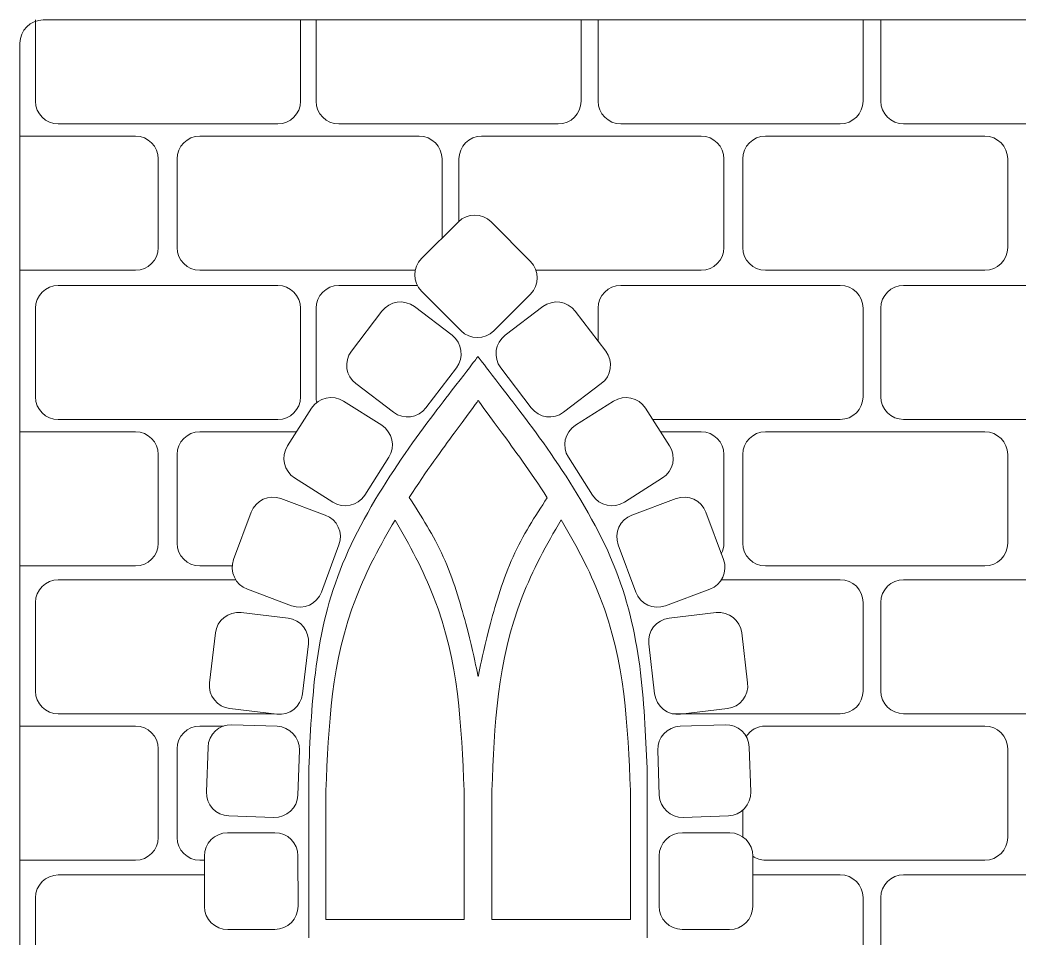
# Model space of a CAD drawing. Header units: millimetres. Extents: x -1420 to -489, y -454 to 898.
# Drawn here: x -1180.2 to -964.7, y 390.8 to 589 of the extents above; entities that cross this region are included whole.
import ezdxf

# ---------------------------------------------------------------- set-up
doc = ezdxf.new("R2010")
doc.units = ezdxf.units.MM
doc.header["$MEASUREMENT"] = 0
doc.layers.add('Layer 1', color=7, linetype='Continuous')

msp = doc.modelspace()

# ---------------------------------------------------------------- linework, layer by layer
at = {"layer": 'Layer 1', "color": 1, "lineweight": 20}
for points, knots in [([(-1175.1605, 588.9537), (-1175.1605, 588.9537), (-785.1605, 588.9537), (-785.1605, 588.9537), (-785.1605, 588.9537), (-782.4066, 588.9537), (-780.1605, 586.7076), (-780.1605, 583.9537), (-780.1605, 583.9537), (-780.1605, 583.9537), (-780.1605, 293.9538), (-780.1605, 293.9538), (-780.1605, 293.9538), (-780.1604, 291.1999), (-782.4066, 288.9537), (-785.1605, 288.9537), (-785.1605, 288.9537), (-785.1605, 288.9537), (-1175.1605, 288.9537), (-1175.1605, 288.9537), (-1175.1605, 288.9537), (-1177.9144, 288.9537), (-1180.1605, 291.1998), (-1180.1605, 293.9537), (-1180.1605, 293.9537), (-1180.1605, 293.9537), (-1180.1605, 583.9537), (-1180.1605, 583.9537), (-1180.1605, 583.9537), (-1180.1605, 586.7076), (-1177.9144, 588.9537), (-1175.1605, 588.9537)], [0, 0, 0, 0, 0.11111111, 0.11111111, 0.11111111, 0.11111111, 0.22222222, 0.22222222, 0.22222222, 0.22222222, 0.33333333, 0.33333333, 0.33333333, 0.33333333, 0.44444444, 0.44444444, 0.44444444, 0.44444444, 0.55555556, 0.55555556, 0.55555556, 0.55555556, 0.66666667, 0.66666667, 0.66666667, 0.66666667, 0.77777778, 0.77777778, 0.77777778, 0.77777778, 1, 1, 1, 1]), ([(-1096.1987, 485.9162), (-1092.5257, 491.5946), (-1088.9539, 496.4625), (-1086.5205, 499.7788), (-1086.5205, 499.7788), (-1081.3187, 506.8681), (-1081.3186, 506.8681), (-1081.3186, 506.8681)], [0, 0, 0, 0, 0.33333333, 0.33333333, 0.33333333, 0.33333333, 1, 1, 1, 1]), ([(-1066.4446, 485.8574), (-1070.1309, 491.561), (-1073.719, 496.4511), (-1076.1608, 499.7788), (-1076.1608, 499.7788), (-1081.3626, 506.8681), (-1081.3627, 506.8681), (-1081.3627, 506.8681)], [0, 0, 0, 0, 0.33333333, 0.33333333, 0.33333333, 0.33333333, 1, 1, 1, 1]), ([(-1096.1986, 485.9162), (-1093.5871, 481.8555), (-1090.9754, 477.7948), (-1088.8759, 473.1187), (-1088.8759, 473.1187), (-1086.7764, 468.4425), (-1085.1889, 463.1507), (-1084.0201, 458.741), (-1084.0201, 458.741), (-1082.8513, 454.3313), (-1082.1011, 450.8034), (-1081.7261, 449.0395), (-1081.7261, 449.0395), (-1081.351, 447.2756), (-1081.351, 447.2758), (-1081.351, 447.2758)], [0, 0, 0, 0, 0.2, 0.2, 0.2, 0.2, 0.4, 0.4, 0.4, 0.4, 0.6, 0.6, 0.6, 0.6, 1, 1, 1, 1]), ([(-1066.4447, 485.8574), (-1069.0758, 481.8163), (-1071.707, 477.7752), (-1073.8163, 473.1089), (-1073.8163, 473.1089), (-1075.9256, 468.4425), (-1077.5131, 463.1507), (-1078.6819, 458.741), (-1078.6819, 458.741), (-1079.8507, 454.3313), (-1080.6009, 450.8034), (-1080.9759, 449.0395), (-1080.9759, 449.0395), (-1081.351, 447.2756), (-1081.351, 447.2758), (-1081.351, 447.2758)], [0, 0, 0, 0, 0.2, 0.2, 0.2, 0.2, 0.4, 0.4, 0.4, 0.4, 0.6, 0.6, 0.6, 0.6, 1, 1, 1, 1]), ([(-1114.1682, 422.6781), (-1113.6221, 436.5627), (-1113.0759, 450.4472), (-1107.601, 464.4789), (-1107.601, 464.4789), (-1105.4027, 470.1128), (-1102.4098, 475.7705), (-1099.2782, 480.9834)], [0, 0, 0, 0, 0.33333333, 0.33333333, 0.33333333, 0.33333333, 1, 1, 1, 1]), ([(-1084.3882, 422.6781), (-1084.9343, 436.5627), (-1085.4805, 450.4472), (-1090.9554, 464.4789), (-1090.9554, 464.4789), (-1093.1537, 470.1128), (-1096.1466, 475.7705), (-1099.2782, 480.9834)], [0, 0, 0, 0, 0.33333333, 0.33333333, 0.33333333, 0.33333333, 1, 1, 1, 1]), ([(-1078.3882, 422.6781), (-1077.8421, 436.5627), (-1077.2959, 450.4472), (-1071.821, 464.4789), (-1071.821, 464.4789), (-1069.6116, 470.1413), (-1066.5995, 475.8278), (-1063.4506, 481.0625)], [0, 0, 0, 0, 0.33333333, 0.33333333, 0.33333333, 0.33333333, 1, 1, 1, 1]), ([(-1048.5131, 422.6781), (-1049.0592, 436.5627), (-1049.6054, 450.4472), (-1055.0803, 464.4789), (-1055.0803, 464.4789), (-1057.2896, 470.1413), (-1060.3017, 475.8279), (-1063.4506, 481.0625)], [0, 0, 0, 0, 0.33333333, 0.33333333, 0.33333333, 0.33333333, 1, 1, 1, 1])]:
    msp.add_open_spline(points, degree=3, knots=knots, dxfattribs=at)
at = {"layer": 'Layer 1', "lineweight": 20}
for points, knots in [([(-1119.6558, 588.9537), (-1119.6558, 588.9537), (-1119.6557, 571.4187), (-1119.6557, 571.4187), (-1119.6557, 571.4187), (-1119.6557, 568.7199), (-1121.8569, 566.5187), (-1124.5557, 566.5187), (-1124.5557, 566.5187), (-1124.5557, 566.5187), (-1171.9057, 566.5187), (-1171.9057, 566.5187), (-1171.9057, 566.5187), (-1174.6045, 566.5187), (-1176.8056, 568.7198), (-1176.8057, 571.4186), (-1176.8057, 571.4186), (-1176.8057, 571.4186), (-1176.8057, 588.9537), (-1176.8057, 588.9537)], [0, 0, 0, 0, 0.16666667, 0.16666667, 0.16666667, 0.16666667, 0.33333333, 0.33333333, 0.33333333, 0.33333333, 0.5, 0.5, 0.5, 0.5, 0.66666667, 0.66666667, 0.66666667, 0.66666667, 1, 1, 1, 1]), ([(-1059.1543, 588.9537), (-1059.1543, 588.9537), (-1059.1543, 571.4188), (-1059.1543, 571.4188), (-1059.1543, 571.4188), (-1059.1543, 568.72), (-1061.3555, 566.5188), (-1064.0543, 566.5188), (-1064.0543, 566.5188), (-1064.0543, 566.5188), (-1111.4043, 566.5188), (-1111.4043, 566.5188), (-1111.4043, 566.5188), (-1114.1031, 566.5188), (-1116.3042, 568.7199), (-1116.3043, 571.4187), (-1116.3043, 571.4187), (-1116.3043, 571.4187), (-1116.3043, 588.9537), (-1116.3043, 588.9537)], [0, 0, 0, 0, 0.16666667, 0.16666667, 0.16666667, 0.16666667, 0.33333333, 0.33333333, 0.33333333, 0.33333333, 0.5, 0.5, 0.5, 0.5, 0.66666667, 0.66666667, 0.66666667, 0.66666667, 1, 1, 1, 1]), ([(-998.3404, 588.9537), (-998.3404, 588.9537), (-998.3404, 571.4451), (-998.3404, 571.4451), (-998.3404, 571.4451), (-998.3404, 568.7463), (-1000.5416, 566.5451), (-1003.2404, 566.5451), (-1003.2404, 566.5451), (-1003.2404, 566.5451), (-1050.5904, 566.5451), (-1050.5904, 566.5451), (-1050.5904, 566.5451), (-1053.2892, 566.5451), (-1055.4903, 568.7462), (-1055.4904, 571.445), (-1055.4904, 571.445), (-1055.4904, 571.445), (-1055.4904, 588.9537), (-1055.4904, 588.9537)], [0, 0, 0, 0, 0.16666667, 0.16666667, 0.16666667, 0.16666667, 0.33333333, 0.33333333, 0.33333333, 0.33333333, 0.5, 0.5, 0.5, 0.5, 0.66666667, 0.66666667, 0.66666667, 0.66666667, 1, 1, 1, 1]), ([(-937.3404, 588.9537), (-937.3404, 588.9537), (-937.3404, 571.4451), (-937.3404, 571.4451), (-937.3404, 571.4451), (-937.3404, 568.7463), (-939.5416, 566.5451), (-942.2404, 566.5451), (-942.2404, 566.5451), (-942.2404, 566.5451), (-989.5904, 566.5451), (-989.5904, 566.5451), (-989.5904, 566.5451), (-992.2892, 566.5451), (-994.4903, 568.7462), (-994.4904, 571.445), (-994.4904, 571.445), (-994.4904, 571.445), (-994.4904, 588.9537), (-994.4904, 588.9537)], [0, 0, 0, 0, 0.16666667, 0.16666667, 0.16666667, 0.16666667, 0.33333333, 0.33333333, 0.33333333, 0.33333333, 0.5, 0.5, 0.5, 0.5, 0.66666667, 0.66666667, 0.66666667, 0.66666667, 1, 1, 1, 1]), ([(-1180.1605, 563.8729), (-1180.1605, 563.8729), (-1155.2404, 563.8729), (-1155.2404, 563.8729), (-1155.2404, 563.8729), (-1152.5416, 563.8729), (-1150.3404, 561.6717), (-1150.3404, 558.9729), (-1150.3404, 558.9729), (-1150.3404, 558.9729), (-1150.3404, 539.8451), (-1150.3404, 539.8451), (-1150.3404, 539.8451), (-1150.3404, 537.1463), (-1152.5416, 534.9451), (-1155.2404, 534.9451), (-1155.2404, 534.9451), (-1155.2404, 534.9451), (-1180.1605, 534.9451), (-1180.1605, 534.9451)], [0, 0, 0, 0, 0.16666667, 0.16666667, 0.16666667, 0.16666667, 0.33333333, 0.33333333, 0.33333333, 0.33333333, 0.5, 0.5, 0.5, 0.5, 0.66666667, 0.66666667, 0.66666667, 0.66666667, 1, 1, 1, 1]), ([(-1089.1404, 541.8667), (-1089.1404, 541.8667), (-1089.1404, 558.9729), (-1089.1404, 558.9729), (-1089.1404, 558.9729), (-1089.1404, 561.6717), (-1091.3416, 563.8729), (-1094.0404, 563.8729), (-1094.0404, 563.8729), (-1094.0404, 563.8729), (-1141.3904, 563.8729), (-1141.3904, 563.8729), (-1141.3904, 563.8729), (-1144.0892, 563.8729), (-1146.2904, 561.6717), (-1146.2904, 558.9729), (-1146.2904, 558.9729), (-1146.2904, 558.9729), (-1146.2904, 539.845), (-1146.2904, 539.845), (-1146.2904, 539.845), (-1146.2903, 537.1462), (-1144.0892, 534.9451), (-1141.3904, 534.9451), (-1141.3904, 534.9451), (-1141.3904, 534.9451), (-1094.8998, 534.9451), (-1094.8998, 534.9451)], [0, 0, 0, 0, 0.125, 0.125, 0.125, 0.125, 0.25, 0.25, 0.25, 0.25, 0.375, 0.375, 0.375, 0.375, 0.5, 0.5, 0.5, 0.5, 0.625, 0.625, 0.625, 0.625, 0.75, 0.75, 0.75, 0.75, 1, 1, 1, 1]), ([(-1068.8526, 534.9451), (-1068.8526, 534.9451), (-1033.2404, 534.9451), (-1033.2404, 534.9451), (-1033.2404, 534.9451), (-1030.5416, 534.9451), (-1028.3404, 537.1463), (-1028.3404, 539.8451), (-1028.3404, 539.8451), (-1028.3404, 539.8451), (-1028.3404, 558.9729), (-1028.3404, 558.9729), (-1028.3404, 558.9729), (-1028.3404, 561.6717), (-1030.5416, 563.8729), (-1033.2404, 563.8729), (-1033.2404, 563.8729), (-1033.2404, 563.8729), (-1080.5904, 563.8729), (-1080.5904, 563.8729), (-1080.5904, 563.8729), (-1083.2892, 563.8729), (-1085.4904, 561.6717), (-1085.4904, 558.9729), (-1085.4904, 558.9729), (-1085.4904, 558.9729), (-1085.4904, 545.5033), (-1085.4904, 545.5033)], [0, 0, 0, 0, 0.125, 0.125, 0.125, 0.125, 0.25, 0.25, 0.25, 0.25, 0.375, 0.375, 0.375, 0.375, 0.5, 0.5, 0.5, 0.5, 0.625, 0.625, 0.625, 0.625, 0.75, 0.75, 0.75, 0.75, 1, 1, 1, 1]), ([(-1019.3904, 563.8729), (-1019.3904, 563.8729), (-972.0404, 563.8729), (-972.0404, 563.8729), (-972.0404, 563.8729), (-969.3416, 563.8729), (-967.1404, 561.6717), (-967.1404, 558.9729), (-967.1404, 558.9729), (-967.1404, 558.9729), (-967.1404, 539.8451), (-967.1404, 539.8451), (-967.1404, 539.8451), (-967.1404, 537.1463), (-969.3416, 534.9451), (-972.0404, 534.9451), (-972.0404, 534.9451), (-972.0404, 534.9451), (-1019.3904, 534.9451), (-1019.3904, 534.9451), (-1019.3904, 534.9451), (-1022.0892, 534.9451), (-1024.2903, 537.1462), (-1024.2904, 539.845), (-1024.2904, 539.845), (-1024.2904, 539.845), (-1024.2904, 558.9729), (-1024.2904, 558.9729), (-1024.2904, 558.9729), (-1024.2904, 561.6717), (-1022.0892, 563.8729), (-1019.3904, 563.8729)], [0, 0, 0, 0, 0.11111111, 0.11111111, 0.11111111, 0.11111111, 0.22222222, 0.22222222, 0.22222222, 0.22222222, 0.33333333, 0.33333333, 0.33333333, 0.33333333, 0.44444444, 0.44444444, 0.44444444, 0.44444444, 0.55555556, 0.55555556, 0.55555556, 0.55555556, 0.66666667, 0.66666667, 0.66666667, 0.66666667, 0.77777778, 0.77777778, 0.77777778, 0.77777778, 1, 1, 1, 1]), ([(-1077.9671, 521.8753), (-1077.9671, 521.8753), (-1070.0469, 529.7755), (-1070.0469, 529.7755), (-1070.0469, 529.7755), (-1068.0971, 531.7203), (-1068.0931, 534.8967), (-1070.0379, 536.8465), (-1070.0379, 536.8465), (-1070.0379, 536.8465), (-1078.544, 545.3743), (-1078.544, 545.3743), (-1078.544, 545.3743), (-1080.4888, 547.3241), (-1083.6654, 547.3281), (-1085.6151, 545.3832), (-1085.6151, 545.3832), (-1085.6151, 545.3832), (-1093.5353, 537.483), (-1093.5353, 537.483), (-1093.5353, 537.483), (-1095.485, 535.5382), (-1095.489, 532.3618), (-1093.5442, 530.412), (-1093.5442, 530.412), (-1093.5442, 530.412), (-1085.0381, 521.8842), (-1085.0381, 521.8842), (-1085.0381, 521.8842), (-1083.0933, 519.9344), (-1079.9169, 519.9305), (-1077.9671, 521.8753)], [0, 0, 0, 0, 0.11111111, 0.11111111, 0.11111111, 0.11111111, 0.22222222, 0.22222222, 0.22222222, 0.22222222, 0.33333333, 0.33333333, 0.33333333, 0.33333333, 0.44444444, 0.44444444, 0.44444444, 0.44444444, 0.55555556, 0.55555556, 0.55555556, 0.55555556, 0.66666667, 0.66666667, 0.66666667, 0.66666667, 0.77777778, 0.77777778, 0.77777778, 0.77777778, 1, 1, 1, 1]), ([(-1171.9057, 531.6465), (-1171.9057, 531.6465), (-1124.5557, 531.6465), (-1124.5557, 531.6465), (-1124.5557, 531.6465), (-1121.8569, 531.6465), (-1119.6557, 529.4453), (-1119.6557, 526.7465), (-1119.6557, 526.7465), (-1119.6557, 526.7465), (-1119.6557, 507.6187), (-1119.6557, 507.6187), (-1119.6557, 507.6187), (-1119.6557, 504.9199), (-1121.8569, 502.7187), (-1124.5557, 502.7187), (-1124.5557, 502.7187), (-1124.5557, 502.7187), (-1171.9057, 502.7187), (-1171.9057, 502.7187), (-1171.9057, 502.7187), (-1174.6045, 502.7187), (-1176.8056, 504.9198), (-1176.8057, 507.6186), (-1176.8057, 507.6186), (-1176.8057, 507.6186), (-1176.8057, 526.7465), (-1176.8057, 526.7465), (-1176.8057, 526.7465), (-1176.8057, 529.4453), (-1174.6045, 531.6465), (-1171.9057, 531.6465)], [0, 0, 0, 0, 0.11111111, 0.11111111, 0.11111111, 0.11111111, 0.22222222, 0.22222222, 0.22222222, 0.22222222, 0.33333333, 0.33333333, 0.33333333, 0.33333333, 0.44444444, 0.44444444, 0.44444444, 0.44444444, 0.55555556, 0.55555556, 0.55555556, 0.55555556, 0.66666667, 0.66666667, 0.66666667, 0.66666667, 0.77777778, 0.77777778, 0.77777778, 0.77777778, 1, 1, 1, 1]), ([(-1094.4455, 531.6466), (-1094.4455, 531.6466), (-1111.4043, 531.6466), (-1111.4043, 531.6466), (-1111.4043, 531.6466), (-1114.1031, 531.6466), (-1116.3043, 529.4454), (-1116.3043, 526.7466), (-1116.3043, 526.7466), (-1116.3043, 526.7466), (-1116.3043, 507.6187), (-1116.3043, 507.6187), (-1116.3043, 507.6187), (-1116.3043, 507.1986), (-1116.2509, 506.7905), (-1116.1507, 506.401)], [0, 0, 0, 0, 0.2, 0.2, 0.2, 0.2, 0.4, 0.4, 0.4, 0.4, 0.6, 0.6, 0.6, 0.6, 1, 1, 1, 1]), ([(-1043.7031, 502.7451), (-1043.7031, 502.7451), (-1003.2404, 502.7451), (-1003.2404, 502.7451), (-1003.2404, 502.7451), (-1000.5416, 502.7451), (-998.3404, 504.9463), (-998.3404, 507.6451), (-998.3404, 507.6451), (-998.3404, 507.6451), (-998.3404, 526.7729), (-998.3404, 526.7729), (-998.3404, 526.7729), (-998.3404, 529.4717), (-1000.5416, 531.6729), (-1003.2404, 531.6729), (-1003.2404, 531.6729), (-1003.2404, 531.6729), (-1050.5904, 531.6729), (-1050.5904, 531.6729), (-1050.5904, 531.6729), (-1053.2892, 531.6729), (-1055.4904, 529.4717), (-1055.4904, 526.7729), (-1055.4904, 526.7729), (-1055.4904, 526.7729), (-1055.4904, 519.6571), (-1055.4904, 519.6571)], [0, 0, 0, 0, 0.125, 0.125, 0.125, 0.125, 0.25, 0.25, 0.25, 0.25, 0.375, 0.375, 0.375, 0.375, 0.5, 0.5, 0.5, 0.5, 0.625, 0.625, 0.625, 0.625, 0.75, 0.75, 0.75, 0.75, 1, 1, 1, 1]), ([(-989.5904, 531.6729), (-989.5904, 531.6729), (-942.2404, 531.6729), (-942.2404, 531.6729), (-942.2404, 531.6729), (-939.5416, 531.6729), (-937.3404, 529.4717), (-937.3404, 526.7729), (-937.3404, 526.7729), (-937.3404, 526.7729), (-937.3404, 507.6451), (-937.3404, 507.6451), (-937.3404, 507.6451), (-937.3404, 504.9463), (-939.5416, 502.7451), (-942.2404, 502.7451), (-942.2404, 502.7451), (-942.2404, 502.7451), (-989.5904, 502.7451), (-989.5904, 502.7451), (-989.5904, 502.7451), (-992.2892, 502.7451), (-994.4903, 504.9462), (-994.4904, 507.645), (-994.4904, 507.645), (-994.4904, 507.645), (-994.4904, 526.7729), (-994.4904, 526.7729), (-994.4904, 526.7729), (-994.4904, 529.4717), (-992.2892, 531.6729), (-989.5904, 531.6729)], [0, 0, 0, 0, 0.11111111, 0.11111111, 0.11111111, 0.11111111, 0.22222222, 0.22222222, 0.22222222, 0.22222222, 0.33333333, 0.33333333, 0.33333333, 0.33333333, 0.44444444, 0.44444444, 0.44444444, 0.44444444, 0.55555556, 0.55555556, 0.55555556, 0.55555556, 0.66666667, 0.66666667, 0.66666667, 0.66666667, 0.77777778, 0.77777778, 0.77777778, 0.77777778, 1, 1, 1, 1]), ([(-1086.0186, 513.9122), (-1086.0186, 513.9122), (-1092.5956, 505.2577), (-1092.5956, 505.2577), (-1092.5956, 505.2577), (-1094.2619, 503.0651), (-1097.4091, 502.6359), (-1099.6018, 504.3022), (-1099.6018, 504.3022), (-1099.6018, 504.3022), (-1107.7176, 510.4698), (-1107.7176, 510.4698), (-1107.7176, 510.4698), (-1109.9102, 512.1361), (-1110.3395, 515.2834), (-1108.6732, 517.476), (-1108.6732, 517.476), (-1108.6732, 517.476), (-1102.0963, 526.1304), (-1102.0963, 526.1304), (-1102.0963, 526.1304), (-1100.43, 528.3231), (-1097.2826, 528.7524), (-1095.09, 527.086), (-1095.09, 527.086), (-1095.09, 527.086), (-1086.9742, 520.9183), (-1086.9742, 520.9183), (-1086.9742, 520.9183), (-1084.7817, 519.252), (-1084.3524, 516.1048), (-1086.0186, 513.9122)], [0, 0, 0, 0, 0.11111111, 0.11111111, 0.11111111, 0.11111111, 0.22222222, 0.22222222, 0.22222222, 0.22222222, 0.33333333, 0.33333333, 0.33333333, 0.33333333, 0.44444444, 0.44444444, 0.44444444, 0.44444444, 0.55555556, 0.55555556, 0.55555556, 0.55555556, 0.66666667, 0.66666667, 0.66666667, 0.66666667, 0.77777778, 0.77777778, 0.77777778, 0.77777778, 1, 1, 1, 1]), ([(-1076.4874, 513.9122), (-1076.4874, 513.9122), (-1069.9104, 505.2577), (-1069.9104, 505.2577), (-1069.9104, 505.2577), (-1068.2441, 503.0651), (-1065.0969, 502.6359), (-1062.9042, 504.3022), (-1062.9042, 504.3022), (-1062.9042, 504.3022), (-1054.7884, 510.4698), (-1054.7884, 510.4698), (-1054.7884, 510.4698), (-1052.5958, 512.1361), (-1052.1665, 515.2834), (-1053.8328, 517.476), (-1053.8328, 517.476), (-1053.8328, 517.476), (-1060.4097, 526.1304), (-1060.4097, 526.1304), (-1060.4097, 526.1304), (-1062.076, 528.3231), (-1065.2234, 528.7524), (-1067.416, 527.086), (-1067.416, 527.086), (-1067.416, 527.086), (-1075.5318, 520.9183), (-1075.5318, 520.9183), (-1075.5318, 520.9183), (-1077.7243, 519.252), (-1078.1536, 516.1048), (-1076.4874, 513.9122)], [0, 0, 0, 0, 0.11111111, 0.11111111, 0.11111111, 0.11111111, 0.22222222, 0.22222222, 0.22222222, 0.22222222, 0.33333333, 0.33333333, 0.33333333, 0.33333333, 0.44444444, 0.44444444, 0.44444444, 0.44444444, 0.55555556, 0.55555556, 0.55555556, 0.55555556, 0.66666667, 0.66666667, 0.66666667, 0.66666667, 0.77777778, 0.77777778, 0.77777778, 0.77777778, 1, 1, 1, 1]), ([(-1117.8632, 427.477), (-1117.2564, 442.1329), (-1116.6495, 456.7888), (-1110.5663, 471.6), (-1110.5663, 471.6), (-1104.4831, 486.4113), (-1092.9233, 501.3778), (-1087.1435, 508.861), (-1087.1435, 508.861), (-1081.3637, 516.3442), (-1081.3637, 516.3442), (-1081.3637, 516.3442)], [0, 0, 0, 0, 0.25, 0.25, 0.25, 0.25, 0.5, 0.5, 0.5, 0.5, 1, 1, 1, 1]), ([(-1044.9131, 427.477), (-1045.5199, 442.1329), (-1046.1268, 456.7888), (-1052.21, 471.6), (-1052.21, 471.6), (-1058.2932, 486.4113), (-1069.853, 501.3778), (-1075.6328, 508.861), (-1075.6328, 508.861), (-1081.4126, 516.3442), (-1081.4126, 516.3442), (-1081.4126, 516.3442)], [0, 0, 0, 0, 0.25, 0.25, 0.25, 0.25, 0.5, 0.5, 0.5, 0.5, 1, 1, 1, 1]), ([(-1100.6192, 494.5763), (-1100.6192, 494.5763), (-1105.8165, 486.4198), (-1105.8165, 486.4198), (-1105.8165, 486.4198), (-1107.2964, 484.0973), (-1110.3976, 483.41), (-1112.7201, 484.8899), (-1112.7201, 484.8899), (-1112.7201, 484.8899), (-1120.9215, 490.1158), (-1120.9215, 490.1158), (-1120.9215, 490.1158), (-1123.244, 491.5957), (-1123.9312, 494.697), (-1122.4513, 497.0194), (-1122.4513, 497.0194), (-1122.4513, 497.0194), (-1117.2541, 505.1758), (-1117.2541, 505.1758), (-1117.2541, 505.1758), (-1115.7743, 507.4983), (-1112.673, 508.1856), (-1110.3505, 506.7057), (-1110.3505, 506.7057), (-1110.3505, 506.7057), (-1102.1491, 501.4798), (-1102.1491, 501.4798), (-1102.1491, 501.4798), (-1099.8267, 499.9999), (-1099.1394, 496.8988), (-1100.6192, 494.5763)], [0, 0, 0, 0, 0.11111111, 0.11111111, 0.11111111, 0.11111111, 0.22222222, 0.22222222, 0.22222222, 0.22222222, 0.33333333, 0.33333333, 0.33333333, 0.33333333, 0.44444444, 0.44444444, 0.44444444, 0.44444444, 0.55555556, 0.55555556, 0.55555556, 0.55555556, 0.66666667, 0.66666667, 0.66666667, 0.66666667, 0.77777778, 0.77777778, 0.77777778, 0.77777778, 1, 1, 1, 1]), ([(-1061.8868, 494.5763), (-1061.8868, 494.5763), (-1056.6895, 486.4198), (-1056.6895, 486.4198), (-1056.6895, 486.4198), (-1055.2096, 484.0973), (-1052.1084, 483.41), (-1049.7859, 484.8899), (-1049.7859, 484.8899), (-1049.7859, 484.8899), (-1041.5845, 490.1158), (-1041.5845, 490.1158), (-1041.5845, 490.1158), (-1039.262, 491.5957), (-1038.5748, 494.697), (-1040.0547, 497.0194), (-1040.0547, 497.0194), (-1040.0547, 497.0194), (-1045.2519, 505.1758), (-1045.2519, 505.1758), (-1045.2519, 505.1758), (-1046.7317, 507.4983), (-1049.833, 508.1856), (-1052.1555, 506.7057), (-1052.1555, 506.7057), (-1052.1555, 506.7057), (-1060.3569, 501.4798), (-1060.3569, 501.4798), (-1060.3569, 501.4798), (-1062.6793, 499.9999), (-1063.3666, 496.8988), (-1061.8868, 494.5763)], [0, 0, 0, 0, 0.11111111, 0.11111111, 0.11111111, 0.11111111, 0.22222222, 0.22222222, 0.22222222, 0.22222222, 0.33333333, 0.33333333, 0.33333333, 0.33333333, 0.44444444, 0.44444444, 0.44444444, 0.44444444, 0.55555556, 0.55555556, 0.55555556, 0.55555556, 0.66666667, 0.66666667, 0.66666667, 0.66666667, 0.77777778, 0.77777778, 0.77777778, 0.77777778, 1, 1, 1, 1]), ([(-1180.1605, 500.0729), (-1180.1605, 500.0729), (-1155.2404, 500.0729), (-1155.2404, 500.0729), (-1155.2404, 500.0729), (-1152.5416, 500.0729), (-1150.3404, 497.8717), (-1150.3404, 495.1729), (-1150.3404, 495.1729), (-1150.3404, 495.1729), (-1150.3404, 476.0451), (-1150.3404, 476.0451), (-1150.3404, 476.0451), (-1150.3404, 473.3463), (-1152.5416, 471.1451), (-1155.2404, 471.1451), (-1155.2404, 471.1451), (-1155.2404, 471.1451), (-1180.1605, 471.1451), (-1180.1605, 471.1451)], [0, 0, 0, 0, 0.16666667, 0.16666667, 0.16666667, 0.16666667, 0.33333333, 0.33333333, 0.33333333, 0.33333333, 0.5, 0.5, 0.5, 0.5, 0.66666667, 0.66666667, 0.66666667, 0.66666667, 1, 1, 1, 1]), ([(-1120.5057, 500.0729), (-1120.5057, 500.0729), (-1141.3904, 500.0729), (-1141.3904, 500.0729), (-1141.3904, 500.0729), (-1144.0892, 500.0729), (-1146.2904, 497.8717), (-1146.2904, 495.1729), (-1146.2904, 495.1729), (-1146.2904, 495.1729), (-1146.2904, 476.045), (-1146.2904, 476.045), (-1146.2904, 476.045), (-1146.2903, 473.3462), (-1144.0892, 471.1451), (-1141.3904, 471.1451), (-1141.3904, 471.1451), (-1141.3904, 471.1451), (-1134.3746, 471.1451), (-1134.3746, 471.1451)], [0, 0, 0, 0, 0.16666667, 0.16666667, 0.16666667, 0.16666667, 0.33333333, 0.33333333, 0.33333333, 0.33333333, 0.5, 0.5, 0.5, 0.5, 0.66666667, 0.66666667, 0.66666667, 0.66666667, 1, 1, 1, 1]), ([(-1042.0004, 500.0729), (-1042.0004, 500.0729), (-1033.2404, 500.0729), (-1033.2404, 500.0729), (-1033.2404, 500.0729), (-1030.5416, 500.0729), (-1028.3404, 497.8717), (-1028.3404, 495.1729), (-1028.3404, 495.1729), (-1028.3404, 495.1729), (-1028.3404, 476.0451), (-1028.3404, 476.0451), (-1028.3404, 476.0451), (-1028.3404, 475.2284), (-1028.542, 474.4572), (-1028.8979, 473.7789)], [0, 0, 0, 0, 0.2, 0.2, 0.2, 0.2, 0.4, 0.4, 0.4, 0.4, 0.6, 0.6, 0.6, 0.6, 1, 1, 1, 1]), ([(-1019.3904, 500.0729), (-1019.3904, 500.0729), (-972.0404, 500.0729), (-972.0404, 500.0729), (-972.0404, 500.0729), (-969.3416, 500.0729), (-967.1404, 497.8717), (-967.1404, 495.1729), (-967.1404, 495.1729), (-967.1404, 495.1729), (-967.1404, 476.0451), (-967.1404, 476.0451), (-967.1404, 476.0451), (-967.1404, 473.3463), (-969.3416, 471.1451), (-972.0404, 471.1451), (-972.0404, 471.1451), (-972.0404, 471.1451), (-1019.3904, 471.1451), (-1019.3904, 471.1451), (-1019.3904, 471.1451), (-1022.0892, 471.1451), (-1024.2903, 473.3462), (-1024.2904, 476.045), (-1024.2904, 476.045), (-1024.2904, 476.045), (-1024.2904, 495.1729), (-1024.2904, 495.1729), (-1024.2904, 495.1729), (-1024.2904, 497.8717), (-1022.0892, 500.0729), (-1019.3904, 500.0729)], [0, 0, 0, 0, 0.11111111, 0.11111111, 0.11111111, 0.11111111, 0.22222222, 0.22222222, 0.22222222, 0.22222222, 0.33333333, 0.33333333, 0.33333333, 0.33333333, 0.44444444, 0.44444444, 0.44444444, 0.44444444, 0.55555556, 0.55555556, 0.55555556, 0.55555556, 0.66666667, 0.66666667, 0.66666667, 0.66666667, 0.77777778, 0.77777778, 0.77777778, 0.77777778, 1, 1, 1, 1]), ([(-1111.3642, 475.6901), (-1111.3642, 475.6901), (-1115.1415, 465.4975), (-1115.1415, 465.4975), (-1115.1415, 465.4975), (-1116.0985, 462.9152), (-1118.985, 461.5897), (-1121.5674, 462.5467), (-1121.5674, 462.5467), (-1121.5674, 462.5467), (-1131.1256, 466.0888), (-1131.1256, 466.0888), (-1131.1256, 466.0888), (-1133.7079, 467.0458), (-1135.0335, 469.9324), (-1134.0765, 472.5147), (-1134.0765, 472.5147), (-1134.0765, 472.5147), (-1130.2993, 482.7072), (-1130.2993, 482.7072), (-1130.2993, 482.7072), (-1129.3423, 485.2896), (-1126.4556, 486.6152), (-1123.8733, 485.6582), (-1123.8733, 485.6582), (-1123.8733, 485.6582), (-1114.3151, 482.1159), (-1114.3151, 482.1159), (-1114.3151, 482.1159), (-1111.7329, 481.1589), (-1110.4073, 478.2724), (-1111.3642, 475.6901)], [0, 0, 0, 0, 0.11111111, 0.11111111, 0.11111111, 0.11111111, 0.22222222, 0.22222222, 0.22222222, 0.22222222, 0.33333333, 0.33333333, 0.33333333, 0.33333333, 0.44444444, 0.44444444, 0.44444444, 0.44444444, 0.55555556, 0.55555556, 0.55555556, 0.55555556, 0.66666667, 0.66666667, 0.66666667, 0.66666667, 0.77777778, 0.77777778, 0.77777778, 0.77777778, 1, 1, 1, 1]), ([(-1051.1418, 475.6901), (-1051.1418, 475.6901), (-1047.3645, 465.4975), (-1047.3645, 465.4975), (-1047.3645, 465.4975), (-1046.4075, 462.9152), (-1043.521, 461.5897), (-1040.9386, 462.5467), (-1040.9386, 462.5467), (-1040.9386, 462.5467), (-1031.3804, 466.0888), (-1031.3804, 466.0888), (-1031.3804, 466.0888), (-1028.7981, 467.0458), (-1027.4725, 469.9324), (-1028.4295, 472.5147), (-1028.4295, 472.5147), (-1028.4295, 472.5147), (-1032.2067, 482.7072), (-1032.2067, 482.7072), (-1032.2067, 482.7072), (-1033.1637, 485.2896), (-1036.0504, 486.6152), (-1038.6327, 485.6582), (-1038.6327, 485.6582), (-1038.6327, 485.6582), (-1048.1909, 482.1159), (-1048.1909, 482.1159), (-1048.1909, 482.1159), (-1050.7731, 481.1589), (-1052.0987, 478.2724), (-1051.1418, 475.6901)], [0, 0, 0, 0, 0.11111111, 0.11111111, 0.11111111, 0.11111111, 0.22222222, 0.22222222, 0.22222222, 0.22222222, 0.33333333, 0.33333333, 0.33333333, 0.33333333, 0.44444444, 0.44444444, 0.44444444, 0.44444444, 0.55555556, 0.55555556, 0.55555556, 0.55555556, 0.66666667, 0.66666667, 0.66666667, 0.66666667, 0.77777778, 0.77777778, 0.77777778, 0.77777778, 1, 1, 1, 1]), ([(-1133.636, 468.1465), (-1133.636, 468.1465), (-1171.9057, 468.1465), (-1171.9057, 468.1465), (-1171.9057, 468.1465), (-1174.6045, 468.1465), (-1176.8057, 465.9453), (-1176.8057, 463.2465), (-1176.8057, 463.2465), (-1176.8057, 463.2465), (-1176.8057, 444.1186), (-1176.8057, 444.1186), (-1176.8057, 444.1186), (-1176.8056, 441.4198), (-1174.6045, 439.2187), (-1171.9057, 439.2187), (-1171.9057, 439.2187), (-1171.9057, 439.2187), (-1125.4259, 439.2187), (-1125.4259, 439.2187)], [0, 0, 0, 0, 0.16666667, 0.16666667, 0.16666667, 0.16666667, 0.33333333, 0.33333333, 0.33333333, 0.33333333, 0.5, 0.5, 0.5, 0.5, 0.66666667, 0.66666667, 0.66666667, 0.66666667, 1, 1, 1, 1]), ([(-1039.4711, 439.2451), (-1039.4711, 439.2451), (-1003.2404, 439.2451), (-1003.2404, 439.2451), (-1003.2404, 439.2451), (-1000.5416, 439.2451), (-998.3404, 441.4463), (-998.3404, 444.1451), (-998.3404, 444.1451), (-998.3404, 444.1451), (-998.3404, 463.2729), (-998.3404, 463.2729), (-998.3404, 463.2729), (-998.3404, 465.9717), (-1000.5416, 468.1729), (-1003.2404, 468.1729), (-1003.2404, 468.1729), (-1003.2404, 468.1729), (-1028.854, 468.1729), (-1028.854, 468.1729)], [0, 0, 0, 0, 0.16666667, 0.16666667, 0.16666667, 0.16666667, 0.33333333, 0.33333333, 0.33333333, 0.33333333, 0.5, 0.5, 0.5, 0.5, 0.66666667, 0.66666667, 0.66666667, 0.66666667, 1, 1, 1, 1]), ([(-937.3404, 450.3866), (-937.3404, 450.3866), (-937.3404, 463.2729), (-937.3404, 463.2729), (-937.3404, 463.2729), (-937.3404, 465.9717), (-939.5416, 468.1729), (-942.2404, 468.1729), (-942.2404, 468.1729), (-942.2404, 468.1729), (-989.5904, 468.1729), (-989.5904, 468.1729), (-989.5904, 468.1729), (-992.2892, 468.1729), (-994.4904, 465.9717), (-994.4904, 463.2729), (-994.4904, 463.2729), (-994.4904, 463.2729), (-994.4904, 444.145), (-994.4904, 444.145), (-994.4904, 444.145), (-994.4903, 441.4462), (-992.2892, 439.2451), (-989.5904, 439.2451), (-989.5904, 439.2451), (-989.5904, 439.2451), (-942.2404, 439.2451), (-942.2404, 439.2451), (-942.2404, 439.2451), (-939.8507, 439.2451), (-937.8509, 440.9713), (-937.4244, 443.2403)], [0, 0, 0, 0, 0.11111111, 0.11111111, 0.11111111, 0.11111111, 0.22222222, 0.22222222, 0.22222222, 0.22222222, 0.33333333, 0.33333333, 0.33333333, 0.33333333, 0.44444444, 0.44444444, 0.44444444, 0.44444444, 0.55555556, 0.55555556, 0.55555556, 0.55555556, 0.66666667, 0.66666667, 0.66666667, 0.66666667, 0.77777778, 0.77777778, 0.77777778, 0.77777778, 1, 1, 1, 1]), ([(-1117.9568, 454.3181), (-1117.9568, 454.3181), (-1119.2292, 443.5228), (-1119.2292, 443.5228), (-1119.2292, 443.5228), (-1119.5516, 440.7879), (-1122.0451, 438.8203), (-1124.7802, 439.1426), (-1124.7802, 439.1426), (-1124.7802, 439.1426), (-1134.9035, 440.3358), (-1134.9035, 440.3358), (-1134.9035, 440.3358), (-1137.6385, 440.6581), (-1139.6063, 443.1517), (-1139.2839, 445.8867), (-1139.2839, 445.8867), (-1139.2839, 445.8867), (-1138.0115, 456.6818), (-1138.0115, 456.6818), (-1138.0115, 456.6818), (-1137.6892, 459.4169), (-1135.1955, 461.3847), (-1132.4605, 461.0622), (-1132.4605, 461.0622), (-1132.4605, 461.0622), (-1122.3371, 459.869), (-1122.3371, 459.869), (-1122.3371, 459.869), (-1119.6022, 459.5465), (-1117.6345, 457.0531), (-1117.9568, 454.3181)], [0, 0, 0, 0, 0.11111111, 0.11111111, 0.11111111, 0.11111111, 0.22222222, 0.22222222, 0.22222222, 0.22222222, 0.33333333, 0.33333333, 0.33333333, 0.33333333, 0.44444444, 0.44444444, 0.44444444, 0.44444444, 0.55555556, 0.55555556, 0.55555556, 0.55555556, 0.66666667, 0.66666667, 0.66666667, 0.66666667, 0.77777778, 0.77777778, 0.77777778, 0.77777778, 1, 1, 1, 1]), ([(-1044.5492, 454.3181), (-1044.5492, 454.3181), (-1043.2768, 443.5228), (-1043.2768, 443.5228), (-1043.2768, 443.5228), (-1042.9544, 440.7879), (-1040.4609, 438.8203), (-1037.7258, 439.1426), (-1037.7258, 439.1426), (-1037.7258, 439.1426), (-1027.6025, 440.3358), (-1027.6025, 440.3358), (-1027.6025, 440.3358), (-1024.8675, 440.6581), (-1022.8997, 443.1517), (-1023.2221, 445.8867), (-1023.2221, 445.8867), (-1023.2221, 445.8867), (-1024.4945, 456.6818), (-1024.4945, 456.6818), (-1024.4945, 456.6818), (-1024.8168, 459.4169), (-1027.3105, 461.3847), (-1030.0455, 461.0622), (-1030.0455, 461.0622), (-1030.0455, 461.0622), (-1040.1689, 459.869), (-1040.1689, 459.869), (-1040.1689, 459.869), (-1042.9038, 459.5465), (-1044.8715, 457.0531), (-1044.5492, 454.3181)], [0, 0, 0, 0, 0.11111111, 0.11111111, 0.11111111, 0.11111111, 0.22222222, 0.22222222, 0.22222222, 0.22222222, 0.33333333, 0.33333333, 0.33333333, 0.33333333, 0.44444444, 0.44444444, 0.44444444, 0.44444444, 0.55555556, 0.55555556, 0.55555556, 0.55555556, 0.66666667, 0.66666667, 0.66666667, 0.66666667, 0.77777778, 0.77777778, 0.77777778, 0.77777778, 1, 1, 1, 1]), ([(-1180.1605, 436.5729), (-1180.1605, 436.5729), (-1155.2404, 436.5729), (-1155.2404, 436.5729), (-1155.2404, 436.5729), (-1152.5416, 436.5729), (-1150.3404, 434.3717), (-1150.3404, 431.6729), (-1150.3404, 431.6729), (-1150.3404, 431.6729), (-1150.3404, 412.5451), (-1150.3404, 412.5451), (-1150.3404, 412.5451), (-1150.3404, 409.8463), (-1152.5416, 407.6451), (-1155.2404, 407.6451), (-1155.2404, 407.6451), (-1155.2404, 407.6451), (-1180.1605, 407.6451), (-1180.1605, 407.6451)], [0, 0, 0, 0, 0.16666667, 0.16666667, 0.16666667, 0.16666667, 0.33333333, 0.33333333, 0.33333333, 0.33333333, 0.5, 0.5, 0.5, 0.5, 0.66666667, 0.66666667, 0.66666667, 0.66666667, 1, 1, 1, 1]), ([(-1136.3025, 436.5729), (-1136.3025, 436.5729), (-1141.3904, 436.5729), (-1141.3904, 436.5729), (-1141.3904, 436.5729), (-1144.0892, 436.5729), (-1146.2904, 434.3717), (-1146.2904, 431.6729), (-1146.2904, 431.6729), (-1146.2904, 431.6729), (-1146.2904, 412.545), (-1146.2904, 412.545), (-1146.2904, 412.545), (-1146.2903, 409.8462), (-1144.0892, 407.6451), (-1141.3904, 407.6451), (-1141.3904, 407.6451), (-1141.3904, 407.6451), (-1140.3944, 407.6451), (-1140.3944, 407.6451)], [0, 0, 0, 0, 0.16666667, 0.16666667, 0.16666667, 0.16666667, 0.33333333, 0.33333333, 0.33333333, 0.33333333, 0.5, 0.5, 0.5, 0.5, 0.66666667, 0.66666667, 0.66666667, 0.66666667, 1, 1, 1, 1]), ([(-1119.8968, 431.3531), (-1119.8968, 431.3531), (-1120.235, 421.6874), (-1120.235, 421.6874), (-1120.235, 421.6874), (-1120.3313, 418.9352), (-1122.6545, 416.7689), (-1125.4067, 416.8652), (-1125.4067, 416.8652), (-1125.4067, 416.8652), (-1135.1256, 417.2052), (-1135.1256, 417.2052), (-1135.1256, 417.2052), (-1137.8779, 417.3015), (-1140.0441, 419.6249), (-1139.9477, 422.377), (-1139.9477, 422.377), (-1139.9477, 422.377), (-1139.6096, 432.0426), (-1139.6096, 432.0426), (-1139.6096, 432.0426), (-1139.5134, 434.7948), (-1137.1901, 436.9611), (-1134.4379, 436.8648), (-1134.4379, 436.8648), (-1134.4379, 436.8648), (-1124.719, 436.5248), (-1124.719, 436.5248), (-1124.719, 436.5248), (-1121.9668, 436.4284), (-1119.8006, 434.1053), (-1119.8968, 431.3531)], [0, 0, 0, 0, 0.11111111, 0.11111111, 0.11111111, 0.11111111, 0.22222222, 0.22222222, 0.22222222, 0.22222222, 0.33333333, 0.33333333, 0.33333333, 0.33333333, 0.44444444, 0.44444444, 0.44444444, 0.44444444, 0.55555556, 0.55555556, 0.55555556, 0.55555556, 0.66666667, 0.66666667, 0.66666667, 0.66666667, 0.77777778, 0.77777778, 0.77777778, 0.77777778, 1, 1, 1, 1]), ([(-1042.6092, 431.3531), (-1042.6092, 431.3531), (-1042.271, 421.6874), (-1042.271, 421.6874), (-1042.271, 421.6874), (-1042.1747, 418.9352), (-1039.8515, 416.7689), (-1037.0993, 416.8652), (-1037.0993, 416.8652), (-1037.0993, 416.8652), (-1027.3804, 417.2052), (-1027.3804, 417.2052), (-1027.3804, 417.2052), (-1024.6281, 417.3015), (-1022.4619, 419.6249), (-1022.5583, 422.377), (-1022.5583, 422.377), (-1022.5583, 422.377), (-1022.8964, 432.0426), (-1022.8964, 432.0426), (-1022.8964, 432.0426), (-1022.9926, 434.7948), (-1025.3159, 436.9611), (-1028.0681, 436.8648), (-1028.0681, 436.8648), (-1028.0681, 436.8648), (-1037.787, 436.5248), (-1037.787, 436.5248), (-1037.787, 436.5248), (-1040.5392, 436.4284), (-1042.7054, 434.1053), (-1042.6092, 431.3531)], [0, 0, 0, 0, 0.11111111, 0.11111111, 0.11111111, 0.11111111, 0.22222222, 0.22222222, 0.22222222, 0.22222222, 0.33333333, 0.33333333, 0.33333333, 0.33333333, 0.44444444, 0.44444444, 0.44444444, 0.44444444, 0.55555556, 0.55555556, 0.55555556, 0.55555556, 0.66666667, 0.66666667, 0.66666667, 0.66666667, 0.77777778, 0.77777778, 0.77777778, 0.77777778, 1, 1, 1, 1]), ([(-1022.1097, 408.4724), (-1021.3309, 407.9503), (-1020.3951, 407.6451), (-1019.3904, 407.6451), (-1019.3904, 407.6451), (-1019.3904, 407.6451), (-972.0404, 407.6451), (-972.0404, 407.6451), (-972.0404, 407.6451), (-969.3416, 407.6451), (-967.1404, 409.8463), (-967.1404, 412.5451), (-967.1404, 412.5451), (-967.1404, 412.5451), (-967.1404, 431.6729), (-967.1404, 431.6729), (-967.1404, 431.6729), (-967.1404, 434.3717), (-969.3416, 436.5729), (-972.0404, 436.5729), (-972.0404, 436.5729), (-972.0404, 436.5729), (-1019.3904, 436.5729), (-1019.3904, 436.5729), (-1019.3904, 436.5729), (-1021.125, 436.5729), (-1022.6541, 435.6636), (-1023.5252, 434.2973)], [0, 0, 0, 0, 0.125, 0.125, 0.125, 0.125, 0.25, 0.25, 0.25, 0.25, 0.375, 0.375, 0.375, 0.375, 0.5, 0.5, 0.5, 0.5, 0.625, 0.625, 0.625, 0.625, 0.75, 0.75, 0.75, 0.75, 1, 1, 1, 1]), ([(-1120.203, 408.5778), (-1120.203, 408.5778), (-1120.1775, 397.7078), (-1120.1775, 397.7078), (-1120.1775, 397.7078), (-1120.1711, 394.9539), (-1122.4119, 392.7027), (-1125.1659, 392.6962), (-1125.1659, 392.6962), (-1125.1659, 392.6962), (-1135.3593, 392.6723), (-1135.3593, 392.6723), (-1135.3593, 392.6723), (-1138.1132, 392.6659), (-1140.3645, 394.9067), (-1140.3709, 397.6606), (-1140.3709, 397.6606), (-1140.3709, 397.6606), (-1140.3964, 408.5305), (-1140.3964, 408.5305), (-1140.3964, 408.5305), (-1140.4029, 411.2844), (-1138.162, 413.5359), (-1135.408, 413.5422), (-1135.408, 413.5422), (-1135.408, 413.5422), (-1125.2146, 413.566), (-1125.2146, 413.566), (-1125.2146, 413.566), (-1122.4608, 413.5723), (-1120.2095, 411.3316), (-1120.203, 408.5778)], [0, 0, 0, 0, 0.11111111, 0.11111111, 0.11111111, 0.11111111, 0.22222222, 0.22222222, 0.22222222, 0.22222222, 0.33333333, 0.33333333, 0.33333333, 0.33333333, 0.44444444, 0.44444444, 0.44444444, 0.44444444, 0.55555556, 0.55555556, 0.55555556, 0.55555556, 0.66666667, 0.66666667, 0.66666667, 0.66666667, 0.77777778, 0.77777778, 0.77777778, 0.77777778, 1, 1, 1, 1]), ([(-1042.303, 408.5778), (-1042.303, 408.5778), (-1042.3285, 397.7078), (-1042.3285, 397.7078), (-1042.3285, 397.7078), (-1042.3349, 394.9539), (-1040.0941, 392.7027), (-1037.3401, 392.6962), (-1037.3401, 392.6962), (-1037.3401, 392.6962), (-1027.1467, 392.6723), (-1027.1467, 392.6723), (-1027.1467, 392.6723), (-1024.3928, 392.6659), (-1022.1415, 394.9067), (-1022.1351, 397.6606), (-1022.1351, 397.6606), (-1022.1351, 397.6606), (-1022.1096, 408.5305), (-1022.1096, 408.5305), (-1022.1096, 408.5305), (-1022.1031, 411.2844), (-1024.344, 413.5359), (-1027.098, 413.5422), (-1027.098, 413.5422), (-1027.098, 413.5422), (-1037.2914, 413.566), (-1037.2914, 413.566), (-1037.2914, 413.566), (-1040.0452, 413.5723), (-1042.2965, 411.3316), (-1042.303, 408.5778)], [0, 0, 0, 0, 0.11111111, 0.11111111, 0.11111111, 0.11111111, 0.22222222, 0.22222222, 0.22222222, 0.22222222, 0.33333333, 0.33333333, 0.33333333, 0.33333333, 0.44444444, 0.44444444, 0.44444444, 0.44444444, 0.55555556, 0.55555556, 0.55555556, 0.55555556, 0.66666667, 0.66666667, 0.66666667, 0.66666667, 0.77777778, 0.77777778, 0.77777778, 0.77777778, 1, 1, 1, 1]), ([(-1140.3869, 404.4465), (-1140.3869, 404.4465), (-1171.9057, 404.4465), (-1171.9057, 404.4465), (-1171.9057, 404.4465), (-1174.6045, 404.4465), (-1176.8057, 402.2453), (-1176.8057, 399.5465), (-1176.8057, 399.5465), (-1176.8057, 399.5465), (-1176.8057, 380.4186), (-1176.8057, 380.4186), (-1176.8057, 380.4186), (-1176.8056, 377.7198), (-1174.6045, 375.5187), (-1171.9057, 375.5187), (-1171.9057, 375.5187), (-1171.9057, 375.5187), (-1124.5557, 375.5187), (-1124.5557, 375.5187), (-1124.5557, 375.5187), (-1123.7452, 375.5187), (-1122.9792, 375.7173), (-1122.3046, 376.0683)], [0, 0, 0, 0, 0.14285714, 0.14285714, 0.14285714, 0.14285714, 0.28571429, 0.28571429, 0.28571429, 0.28571429, 0.42857143, 0.42857143, 0.42857143, 0.42857143, 0.57142857, 0.57142857, 0.57142857, 0.57142857, 0.71428571, 0.71428571, 0.71428571, 0.71428571, 1, 1, 1, 1]), ([(-1022.1192, 404.4729), (-1022.1192, 404.4729), (-1003.2404, 404.4729), (-1003.2404, 404.4729), (-1003.2404, 404.4729), (-1000.5416, 404.4729), (-998.3404, 402.2717), (-998.3404, 399.5729), (-998.3404, 399.5729), (-998.3404, 399.5729), (-998.3404, 380.4451), (-998.3404, 380.4451), (-998.3404, 380.4451), (-998.3404, 377.7463), (-1000.5416, 375.5451), (-1003.2404, 375.5451), (-1003.2404, 375.5451), (-1003.2404, 375.5451), (-1040.7272, 375.5451), (-1040.7272, 375.5451)], [0, 0, 0, 0, 0.16666667, 0.16666667, 0.16666667, 0.16666667, 0.33333333, 0.33333333, 0.33333333, 0.33333333, 0.5, 0.5, 0.5, 0.5, 0.66666667, 0.66666667, 0.66666667, 0.66666667, 1, 1, 1, 1]), ([(-938.9639, 403.2111), (-939.833, 403.9947), (-940.9828, 404.4729), (-942.2404, 404.4729), (-942.2404, 404.4729), (-942.2404, 404.4729), (-989.5904, 404.4729), (-989.5904, 404.4729), (-989.5904, 404.4729), (-992.2892, 404.4729), (-994.4904, 402.2717), (-994.4904, 399.5729), (-994.4904, 399.5729), (-994.4904, 399.5729), (-994.4904, 380.445), (-994.4904, 380.445), (-994.4904, 380.445), (-994.4903, 377.7462), (-992.2892, 375.5451), (-989.5904, 375.5451), (-989.5904, 375.5451), (-989.5904, 375.5451), (-942.2404, 375.5451), (-942.2404, 375.5451), (-942.2404, 375.5451), (-941.4061, 375.5451), (-940.6191, 375.7556), (-939.9302, 376.126)], [0, 0, 0, 0, 0.125, 0.125, 0.125, 0.125, 0.25, 0.25, 0.25, 0.25, 0.375, 0.375, 0.375, 0.375, 0.5, 0.5, 0.5, 0.5, 0.625, 0.625, 0.625, 0.625, 0.75, 0.75, 0.75, 0.75, 1, 1, 1, 1])]:
    msp.add_open_spline(points, degree=3, knots=knots, dxfattribs=at)
for points in [[(-1081.3627, 506.8681), (-1081.3627, 506.8681), (-1081.3627, 506.808), (-1081.3627, 506.808)], [(-1117.8632, 390.8489), (-1117.8632, 390.8489), (-1117.8632, 427.477), (-1117.8632, 427.477)], [(-1044.9131, 427.477), (-1044.9131, 427.477), (-1044.9131, 390.8489), (-1044.9131, 390.8489)], [(-1024.2904, 418.42), (-1024.2904, 418.42), (-1024.2904, 412.668), (-1024.2904, 412.668)]]:
    msp.add_open_spline(points, degree=3, dxfattribs=at)
at = {"layer": 'Layer 1', "color": 1, "lineweight": 20}
for points in [[(-1114.1682, 394.8489), (-1114.1682, 394.8489), (-1114.1682, 422.6781), (-1114.1682, 422.6781)], [(-1084.3882, 422.6781), (-1084.3882, 422.6781), (-1084.3882, 394.8489), (-1084.3882, 394.8489)], [(-1078.3882, 394.8489), (-1078.3882, 394.8489), (-1078.3882, 422.6781), (-1078.3882, 422.6781)], [(-1048.5131, 422.6781), (-1048.5131, 422.6781), (-1048.5131, 394.8489), (-1048.5131, 394.8489)], [(-1114.1682, 394.8489), (-1114.1682, 394.8489), (-1084.3882, 394.8489), (-1084.3882, 394.8489)], [(-1078.3882, 394.8489), (-1078.3882, 394.8489), (-1048.5131, 394.8489), (-1048.5131, 394.8489)]]:
    msp.add_open_spline(points, degree=3, dxfattribs=at)

doc.saveas('drawing.dxf')
